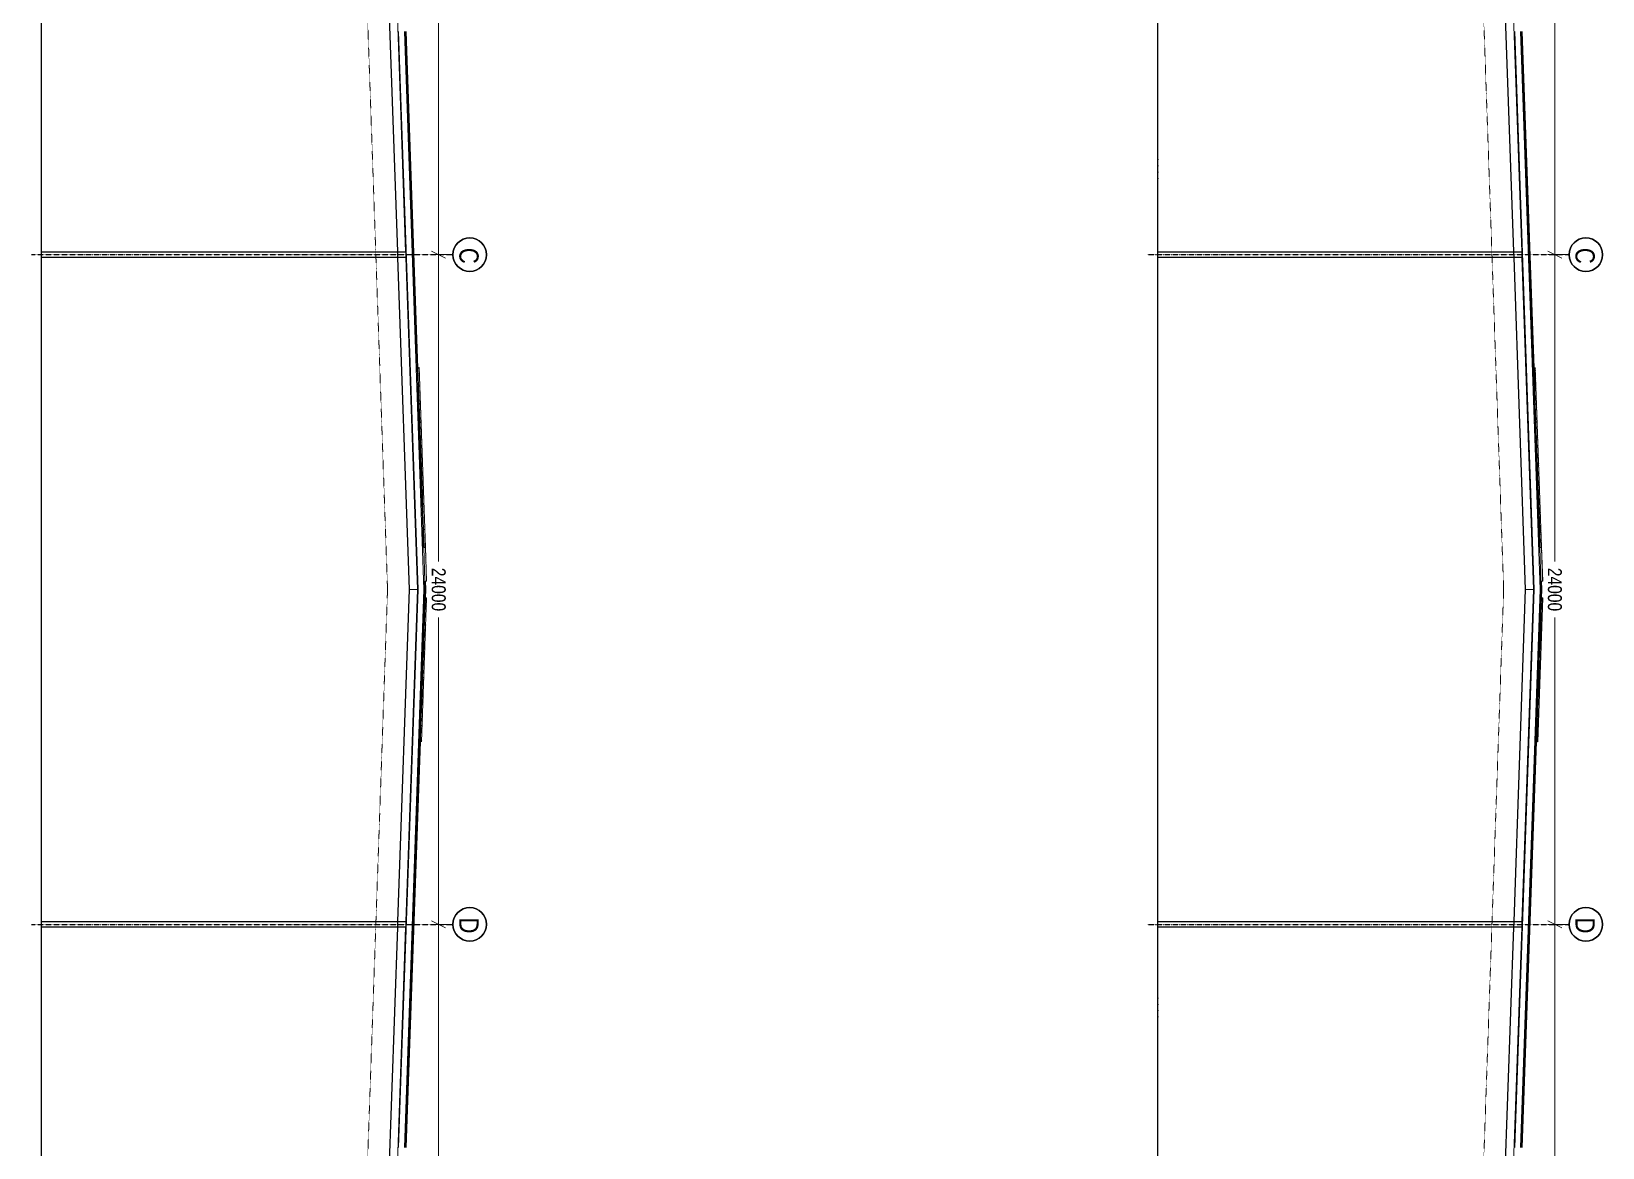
# Model space of a CAD drawing. Header units: millimetres. Extents: x -637480 to 299894, y -125373 to 39000.
# Drawn here: x -517480 to -461172, y -80001 to -39999 of the extents above; entities that cross this region are included whole.
import ezdxf

# ---------------------------------------------------------------- set-up
doc = ezdxf.new("R2010")
doc.units = ezdxf.units.MM
for name, pattern in [('Xref building Toll$0$_SBA Dash Dot - Datum', [4.4, 2.4, -1, 0, -1]), ('Xref building Toll$0$_SBA Dash Dot - Loose', [6, 4, -1, 0, -1]), ('Xref building Toll$0$_SBA Hidden Line - Loose', [2.4, 1.2, -1.2])]:
    doc.linetypes.add(name, pattern=pattern)
for name, color, linetype, lineweight in [('AM_BOR', 4, 'Continuous', 25), ('Xref building Toll$0$A-DETL-HDLN', 90, 'Xref building Toll$0$_SBA Hidden Line - Loose', 9), ('Xref building Toll$0$A-FLOR', 192, 'Continuous', 25), ('Xref building Toll$0$A-FLOR-LEVL', 51, 'Continuous', 9), ('Xref building Toll$0$A-ROOF', 132, 'Continuous', 25), ('Xref building Toll$0$A-ROOF-MCUT', 132, 'Continuous', 9), ('Xref building Toll$0$A-ROOF-OTLN', 132, 'Continuous', 9), ('Xref building Toll$0$A-WALL-PATT', 111, 'Continuous', 9), ('Xref building Toll$0$annotation - dimensions', 7, 'Continuous', 0), ('Xref building Toll$0$Q-SPCQ', 91, 'Continuous', 9), ('Xref building Toll$0$S-BEAM', 12, 'Continuous', 9), ('Xref building Toll$0$S-COLS', 52, 'Continuous', 9), ('Xref building Toll$0$S-GRID-IDEN', 1, 'Continuous', 25)]:
    doc.layers.add(name, color=color, linetype=linetype, lineweight=lineweight)
doc.layers.add('Xref building Toll$0$S-GRID', color=8, linetype='Continuous')
doc.styles.add('Xref building Toll$0$1 500 general', font='arial.ttf', dxfattribs={"width": 0.870588, "height": 850})
doc.styles.add('Xref building Toll$0$1 500 general_0', font='arial.ttf', dxfattribs={"width": 0.870588})
doc.styles.add('Xref building Toll$0$Arial Narrow_1', font='ARIALN.TTF', dxfattribs={"height": 688.297872})
doc.dimstyles.new('Xref building Toll$0$1 500', dxfattribs={"dimtxt": 850, "dimasz": 425, "dimexe": 425, "dimexo": 0.0625, "dimgap": 425, "dimtad": 1, "dimdec": 0, "dimzin": 11, "dimdsep": 46, "dimtxsty": 'Xref building Toll$0$1 500 general', "dimblk": 'Xref building Toll$0$_Oblique_2.0', "dimcen": 0.09, "dimclrd": 256, "dimclre": 256, "dimadec": 4, "dimazin": 3, "dimtfac": 1, "dimtdec": 0, "dimtmove": 2, "dimatfit": 1, "dimldrblk": 'Xref building Toll$0$TerminatorOpen_2.0', "dimfxl": 1700, "dimfxlon": 1, "dimfrac": 2, "dimtolj": 1, "dimtzin": 11, "dimlwd": 0, "dimlwe": 0, "dimarcsym": 0})

# ---------------------------------------------------------------- blocks, each defined once
blk = doc.blocks.new('Xref building Toll$0$1200 WALKWAY FACEBASED - 1200 WALKWAY FACEBASED-1419914-SECTION WAREHOUSE B')
at = {"layer": 'Xref building Toll$0$Q-SPCQ'}
h = blk.add_hatch(dxfattribs=at)
h.set_pattern_fill('FP_21', color=256, style=0, pattern_type=2)
h.set_pattern_definition([(47, (-80912.13, 55811.584), (-36.5677, 34.1), []), (137, (-80912.13, 55811.584), (-34.1, -36.5677), [])])
h.paths.add_polyline_path([(-81514, 55851), (-80315, 55892), (-80315, 55898), (-81514, 55857)], flags=0)
for p, q in [((-81514, 55857), (-80315, 55898)), ((-81514, 55851), (-80315, 55892)), ((-80315, 55892), (-81514, 55851)), ((-81514, 55851), (-81514, 55857)), ((-81512, 55791), (-81514, 55851)), ((-81512, 55791), (-80312, 55833)), ((-80315, 55892), (-80315, 55898)), ((-80315, 55892), (-80312, 55833))]:
    blk.add_line(p, q, dxfattribs=at)
blk = doc.blocks.new('Xref building Toll$0$1200 WALKWAY FACEBASED - 1200 WALKWAY FACEBASED-1417257-SECTION WAREHOUSE B')
at = {"layer": 'Xref building Toll$0$Q-SPCQ'}
h = blk.add_hatch(dxfattribs=at)
h.set_pattern_fill('FP_22', color=256, style=0, pattern_type=2)
h.set_pattern_definition([(47, (-82120.99, 55769.37), (-36.5677, 34.0999), []), (137, (-82120.99, 55769.37), (-34.0999, -36.5677), [])])
h.paths.add_polyline_path([(-87963, 55625), (-81514, 55851), (-81514, 55857), (-87963, 55631)], flags=0)
for p, q in [((-87963, 55631), (-81514, 55857)), ((-81514, 55851), (-87963, 55625)), ((-84086, 55761), (-84106, 55760)), ((-84106, 55760), (-84105, 55757)), ((-84105, 55757), (-84088, 55758)), ((-84088, 55758), (-84087, 55704)), ((-84083, 55701), (-84086, 55761)), ((-83443, 55783), (-83463, 55783)), ((-83463, 55783), (-83463, 55780)), ((-83463, 55780), (-83446, 55780)), ((-83446, 55780), (-83444, 55726)), ((-83441, 55723), (-83443, 55783)), ((-82800, 55806), (-82820, 55805)), ((-82820, 55805), (-82820, 55802)), ((-82820, 55802), (-82803, 55803)), ((-82801, 55749), (-82818, 55748)), ((-82818, 55748), (-82818, 55745)), ((-82818, 55745), (-82798, 55746)), ((-82803, 55803), (-82801, 55749)), ((-82798, 55746), (-82800, 55806)), ((-82157, 55828), (-82177, 55827)), ((-82177, 55827), (-82177, 55824)), ((-82177, 55824), (-82160, 55825)), ((-82158, 55771), (-82175, 55770)), ((-82175, 55770), (-82175, 55767)), ((-82175, 55767), (-82155, 55768)), ((-82160, 55825), (-82158, 55771)), ((-82155, 55768), (-82157, 55828)), ((-81514, 55851), (-81534, 55850)), ((-81534, 55850), (-81534, 55847)), ((-81534, 55847), (-81517, 55848)), ((-81515, 55794), (-81532, 55793)), ((-81532, 55793), (-81532, 55790)), ((-81532, 55790), (-81512, 55791)), ((-81517, 55848), (-81515, 55794)), ((-87963, 55631), (-87963, 55625)), ((-87943, 55626), (-87963, 55625)), ((-87963, 55625), (-87963, 55622)), ((-87963, 55622), (-87946, 55623)), ((-87944, 55569), (-87961, 55568)), ((-87961, 55568), (-87961, 55565)), ((-87961, 55565), (-87941, 55566)), ((-87946, 55623), (-87944, 55569)), ((-87941, 55566), (-87943, 55626)), ((-87300, 55649), (-87320, 55648)), ((-87320, 55648), (-87320, 55645)), ((-87320, 55645), (-87303, 55645)), ((-87301, 55591), (-87318, 55591)), ((-87318, 55591), (-87318, 55588)), ((-87318, 55588), (-87298, 55589)), ((-87303, 55645), (-87301, 55591)), ((-87298, 55589), (-87300, 55649)), ((-86657, 55671), (-86677, 55670)), ((-86677, 55670), (-86677, 55667)), ((-86677, 55667), (-86660, 55668)), ((-86658, 55614), (-86675, 55613)), ((-86675, 55613), (-86675, 55610)), ((-86675, 55610), (-86655, 55611)), ((-86660, 55668), (-86658, 55614)), ((-86655, 55611), (-86657, 55671)), ((-86014, 55693), (-86034, 55693)), ((-86034, 55693), (-86034, 55690)), ((-86034, 55690), (-86017, 55690)), ((-86015, 55636), (-86032, 55636)), ((-86032, 55636), (-86032, 55633)), ((-86032, 55633), (-86012, 55633)), ((-86017, 55690), (-86015, 55636)), ((-86012, 55633), (-86014, 55693)), ((-85371, 55716), (-85391, 55715)), ((-85391, 55715), (-85391, 55712)), ((-85391, 55712), (-85374, 55713)), ((-85372, 55659), (-85389, 55658)), ((-85389, 55658), (-85389, 55655)), ((-85389, 55655), (-85369, 55656)), ((-85374, 55713), (-85372, 55659)), ((-85369, 55656), (-85371, 55716)), ((-84728, 55738), (-84748, 55738)), ((-84748, 55738), (-84748, 55735)), ((-84748, 55735), (-84731, 55735)), ((-84729, 55681), (-84746, 55681)), ((-84746, 55681), (-84746, 55678)), ((-84746, 55678), (-84726, 55678)), ((-84731, 55735), (-84729, 55681)), ((-84726, 55678), (-84728, 55738)), ((-84087, 55704), (-84104, 55703)), ((-84104, 55703), (-84103, 55700)), ((-84103, 55700), (-84083, 55701)), ((-83444, 55726), (-83461, 55726)), ((-83461, 55726), (-83461, 55723)), ((-83461, 55723), (-83441, 55723))]:
    blk.add_line(p, q, dxfattribs=at)
blk = doc.blocks.new('Xref building Toll$0$1200 WALKWAY FACEBASED - 1200 WALKWAY FACEBASED-1420814-SECTION WAREHOUSE B')
at = {"layer": 'Xref building Toll$0$Q-SPCQ'}
h = blk.add_hatch(dxfattribs=at)
h.set_pattern_fill('FP_23', color=256, style=0, pattern_type=2)
h.set_pattern_definition([(43, (-79102.45, 55811.22), (-34.0999, 36.5677), []), (133, (-79102.45, 55811.22), (-36.5677, -34.0999), [])])
h.paths.add_polyline_path([(-74549, 55712), (-74549, 55718), (-79709, 55898), (-79710, 55892), (-74831, 55722)], flags=0)
for p, q in [((-79710, 55892), (-79712, 55832)), ((-79710, 55892), (-79709, 55898)), ((-79690, 55892), (-79710, 55892)), ((-74549, 55712), (-79710, 55892)), ((-79709, 55898), (-74549, 55718)), ((-79709, 55835), (-79707, 55889)), ((-79692, 55835), (-79709, 55835)), ((-79707, 55889), (-79690, 55889)), ((-79692, 55832), (-79692, 55835)), ((-79690, 55889), (-79690, 55892)), ((-79138, 55873), (-79141, 55813)), ((-79118, 55872), (-79138, 55873)), ((-79137, 55815), (-79136, 55869)), ((-79120, 55815), (-79137, 55815)), ((-79136, 55869), (-79119, 55869)), ((-79121, 55812), (-79120, 55815)), ((-79119, 55869), (-79118, 55872)), ((-78567, 55853), (-78569, 55793)), ((-78547, 55852), (-78567, 55853)), ((-78566, 55796), (-78564, 55849)), ((-78549, 55795), (-78566, 55796)), ((-78564, 55849), (-78547, 55849)), ((-78549, 55792), (-78549, 55795)), ((-78547, 55849), (-78547, 55852)), ((-77996, 55833), (-77998, 55773)), ((-77976, 55832), (-77996, 55833)), ((-77995, 55776), (-77993, 55830)), ((-77978, 55775), (-77995, 55776)), ((-77993, 55830), (-77976, 55829)), ((-77978, 55772), (-77978, 55775)), ((-77976, 55829), (-77976, 55832)), ((-77425, 55813), (-77427, 55753)), ((-77405, 55812), (-77425, 55813)), ((-77424, 55756), (-77422, 55810)), ((-77407, 55755), (-77424, 55756)), ((-77422, 55810), (-77405, 55809)), ((-77407, 55752), (-77407, 55755)), ((-77405, 55809), (-77405, 55812)), ((-76854, 55793), (-76856, 55733)), ((-76834, 55792), (-76854, 55793)), ((-76853, 55736), (-76851, 55790)), ((-76851, 55790), (-76834, 55789)), ((-76834, 55789), (-76834, 55792)), ((-76283, 55773), (-76285, 55713)), ((-76263, 55772), (-76283, 55773)), ((-76282, 55716), (-76280, 55770)), ((-76280, 55770), (-76263, 55769)), ((-76263, 55769), (-76263, 55772)), ((-75712, 55753), (-75714, 55693)), ((-75692, 55752), (-75712, 55753)), ((-75711, 55696), (-75709, 55750)), ((-75709, 55750), (-75692, 55749)), ((-75692, 55749), (-75692, 55752)), ((-76836, 55735), (-76853, 55736)), ((-76836, 55732), (-76836, 55735)), ((-76265, 55715), (-76282, 55716)), ((-76265, 55712), (-76265, 55715)), ((-75694, 55695), (-75711, 55696)), ((-75694, 55692), (-75694, 55695)), ((-75141, 55733), (-75143, 55673)), ((-75121, 55732), (-75141, 55733)), ((-75140, 55676), (-75138, 55730)), ((-75123, 55675), (-75140, 55676)), ((-75138, 55730), (-75121, 55729)), ((-75123, 55672), (-75123, 55675)), ((-75121, 55729), (-75121, 55732)), ((-74569, 55713), (-74572, 55653)), ((-74549, 55712), (-74569, 55713)), ((-74568, 55656), (-74567, 55710)), ((-74551, 55655), (-74568, 55656)), ((-74567, 55710), (-74550, 55709)), ((-74552, 55652), (-74551, 55655)), ((-74550, 55709), (-74549, 55712)), ((-74549, 55712), (-74549, 55718))]:
    blk.add_line(p, q, dxfattribs=at)
blk = doc.blocks.new('Xref building Toll$0$UC-Universal Column-Column - C2_5-200UC60-1337980-SECTION WAREHOUSE B')
at = {"layer": 'Xref building Toll$0$S-COLS'}
for p, q in [((-92115, 55157), (-92115, 42100)), ((-92101, 55158), (-92101, 42100)), ((-91924, 55164), (-91924, 42100)), ((-91910, 42100), (-91910, 55164))]:
    blk.add_line(p, q, dxfattribs=at)
blk = doc.blocks.new('Xref building Toll$0$UC-Universal Column-Column - C2_5-200UC60-1337979-SECTION WAREHOUSE B')
at = {"layer": 'Xref building Toll$0$S-COLS'}
for p, q in [((-68115, 55164), (-68115, 42100)), ((-68101, 42100), (-68101, 55164)), ((-67924, 42100), (-67924, 55158)), ((-67910, 42100), (-67910, 55157))]:
    blk.add_line(p, q, dxfattribs=at)
blk = doc.blocks.new('Xref building Toll$0$Grid - Grid Head-235101-SECTION WAREHOUSE B')
at = {"layer": 'Xref building Toll$0$S-GRID-IDEN'}
blk.add_circle((-140012, 62123), 600, dxfattribs=at)
for start, end in [(0, 180), (180, 0)]:
    blk.add_arc((-140012, 62123), 600, start, end, dxfattribs=at)
blk = doc.blocks.new('Xref building Toll$0$_Oblique_2.0')
at = {"color": 0, "linetype": 'ByBlock', "lineweight": -2}
for p, q in [((0, 0), (-1, 0)), ((0.5, 1), (-0.5, -1))]:
    blk.add_line(p, q, dxfattribs=at)
blk = doc.blocks.new('*D169')
at = {"layer": 'Defpoints', "color": 0, "linetype": 'Continuous', "transparency": 16777216}
for p in [(-462886, -72000), (-462361, -72000), (-462372, -96000)]:
    blk.add_point(p, dxfattribs=at)
at = {"layer": 'Xref building Toll$0$annotation - dimensions', "linetype": 'Continuous', "lineweight": 0, "transparency": 16777216}
for p, q in [((-462361, -72000), (-463136, -72000)), ((-462886, -72250), (-462886, -82995)), ((-462886, -95750), (-462886, -85005)), ((-462372, -96000), (-463136, -96000))]:
    blk.add_line(p, q, dxfattribs=at)
at = {"layer": 'Xref building Toll$0$annotation - dimensions', "linetype": 'Continuous', "lineweight": 0, "transparency": 16777216, "xscale": 250, "yscale": 250, "zscale": 250}
for p, rotation in [((-462886, -72000), 90), ((-462886, -96000), 270)]:
    blk.add_blockref('Xref building Toll$0$_Oblique_2.0', p, dxfattribs=dict(at, rotation=rotation))
at = {"layer": 'Xref building Toll$0$annotation - dimensions', "color": 0, "linetype": 'Continuous', "lineweight": 0, "transparency": 16777216, "insert": (-462886, -84000), "char_height": 500, "attachment_point": 5, "rotation": 270, "style": 'Xref building Toll$0$1 500 general_0'}
blk.add_mtext('\\A1;\\H1x;\\W0.8;24000', dxfattribs=at)
blk = doc.blocks.new('Xref building Toll$0$TerminatorOpen_2.0')
at = {"color": 0, "linetype": 'ByBlock', "lineweight": -2}
for q in [(-1, 1), (-1, 0), (-1, -1)]:
    blk.add_line((0, 0), q, dxfattribs=at)
blk = doc.blocks.new('*D170')
at = {"layer": 'Defpoints', "color": 0, "linetype": 'Continuous', "transparency": 16777216}
for p in [(-462886, -24000), (-462361, -24000), (-462372, -48000)]:
    blk.add_point(p, dxfattribs=at)
at = {"layer": 'Xref building Toll$0$annotation - dimensions', "linetype": 'Continuous', "lineweight": 0, "transparency": 16777216}
for p, q in [((-462361, -24000), (-463136, -24000)), ((-462886, -24250), (-462886, -34995)), ((-462886, -47750), (-462886, -37005)), ((-462372, -48000), (-463136, -48000))]:
    blk.add_line(p, q, dxfattribs=at)
at = {"layer": 'Xref building Toll$0$annotation - dimensions', "linetype": 'Continuous', "lineweight": 0, "transparency": 16777216, "xscale": 250, "yscale": 250, "zscale": 250}
for p, rotation in [((-462886, -24000), 90), ((-462886, -48000), 270)]:
    blk.add_blockref('Xref building Toll$0$_Oblique_2.0', p, dxfattribs=dict(at, rotation=rotation))
at = {"layer": 'Xref building Toll$0$annotation - dimensions', "color": 0, "linetype": 'Continuous', "lineweight": 0, "transparency": 16777216, "insert": (-462886, -36000), "char_height": 500, "attachment_point": 5, "rotation": 270, "style": 'Xref building Toll$0$1 500 general_0'}
blk.add_mtext('\\A1;\\H1x;\\W0.8;24000', dxfattribs=at)
blk = doc.blocks.new('*D171')
at = {"layer": 'Defpoints', "color": 0, "linetype": 'Continuous', "transparency": 16777216}
for p in [(-462372, -48000), (-462886, -72000), (-462361, -72000)]:
    blk.add_point(p, dxfattribs=at)
at = {"layer": 'Xref building Toll$0$annotation - dimensions', "linetype": 'Continuous', "lineweight": 0, "transparency": 16777216}
for p, q in [((-462372, -48000), (-463136, -48000)), ((-462886, -48250), (-462886, -58995)), ((-462886, -71750), (-462886, -61005)), ((-462361, -72000), (-463136, -72000))]:
    blk.add_line(p, q, dxfattribs=at)
at = {"layer": 'Xref building Toll$0$annotation - dimensions', "linetype": 'Continuous', "lineweight": 0, "transparency": 16777216, "xscale": 250, "yscale": 250, "zscale": 250}
for p, rotation in [((-462886, -48000), 90), ((-462886, -72000), 270)]:
    blk.add_blockref('Xref building Toll$0$_Oblique_2.0', p, dxfattribs=dict(at, rotation=rotation))
at = {"layer": 'Xref building Toll$0$annotation - dimensions', "color": 0, "linetype": 'Continuous', "lineweight": 0, "transparency": 16777216, "insert": (-462886, -60000), "char_height": 500, "attachment_point": 5, "rotation": 270, "style": 'Xref building Toll$0$1 500 general_0'}
blk.add_mtext('\\A1;\\H1x;\\W0.8;24000', dxfattribs=at)
blk = doc.blocks.new('*D174')
at = {"layer": 'Defpoints', "color": 0, "linetype": 'Continuous', "transparency": 16777216}
for p in [(-502886, -72000), (-502361, -72000), (-502372, -96000)]:
    blk.add_point(p, dxfattribs=at)
at = {"layer": 'Xref building Toll$0$annotation - dimensions', "linetype": 'Continuous', "lineweight": 0, "transparency": 16777216}
for p, q in [((-502361, -72000), (-503136, -72000)), ((-502886, -72250), (-502886, -82995)), ((-502886, -95750), (-502886, -85005)), ((-502372, -96000), (-503136, -96000))]:
    blk.add_line(p, q, dxfattribs=at)
at = {"layer": 'Xref building Toll$0$annotation - dimensions', "linetype": 'Continuous', "lineweight": 0, "transparency": 16777216, "xscale": 250, "yscale": 250, "zscale": 250}
for p, rotation in [((-502886, -72000), 90), ((-502886, -96000), 270)]:
    blk.add_blockref('Xref building Toll$0$_Oblique_2.0', p, dxfattribs=dict(at, rotation=rotation))
at = {"layer": 'Xref building Toll$0$annotation - dimensions', "color": 0, "linetype": 'Continuous', "lineweight": 0, "transparency": 16777216, "insert": (-502886, -84000), "char_height": 500, "attachment_point": 5, "rotation": 270, "style": 'Xref building Toll$0$1 500 general_0'}
blk.add_mtext('\\A1;\\H1x;\\W0.8;24000', dxfattribs=at)
blk = doc.blocks.new('*D175')
at = {"layer": 'Defpoints', "color": 0, "linetype": 'Continuous', "transparency": 16777216}
for p in [(-502886, -24000), (-502361, -24000), (-502372, -48000)]:
    blk.add_point(p, dxfattribs=at)
at = {"layer": 'Xref building Toll$0$annotation - dimensions', "linetype": 'Continuous', "lineweight": 0, "transparency": 16777216}
for p, q in [((-502361, -24000), (-503136, -24000)), ((-502886, -24250), (-502886, -34995)), ((-502886, -47750), (-502886, -37005)), ((-502372, -48000), (-503136, -48000))]:
    blk.add_line(p, q, dxfattribs=at)
at = {"layer": 'Xref building Toll$0$annotation - dimensions', "linetype": 'Continuous', "lineweight": 0, "transparency": 16777216, "xscale": 250, "yscale": 250, "zscale": 250}
for p, rotation in [((-502886, -24000), 90), ((-502886, -48000), 270)]:
    blk.add_blockref('Xref building Toll$0$_Oblique_2.0', p, dxfattribs=dict(at, rotation=rotation))
at = {"layer": 'Xref building Toll$0$annotation - dimensions', "color": 0, "linetype": 'Continuous', "lineweight": 0, "transparency": 16777216, "insert": (-502886, -36000), "char_height": 500, "attachment_point": 5, "rotation": 270, "style": 'Xref building Toll$0$1 500 general_0'}
blk.add_mtext('\\A1;\\H1x;\\W0.8;24000', dxfattribs=at)
blk = doc.blocks.new('*D176')
at = {"layer": 'Defpoints', "color": 0, "linetype": 'Continuous', "transparency": 16777216}
for p in [(-502372, -48000), (-502886, -72000), (-502361, -72000)]:
    blk.add_point(p, dxfattribs=at)
at = {"layer": 'Xref building Toll$0$annotation - dimensions', "linetype": 'Continuous', "lineweight": 0, "transparency": 16777216}
for p, q in [((-502372, -48000), (-503136, -48000)), ((-502886, -48250), (-502886, -58995)), ((-502886, -71750), (-502886, -61005)), ((-502361, -72000), (-503136, -72000))]:
    blk.add_line(p, q, dxfattribs=at)
at = {"layer": 'Xref building Toll$0$annotation - dimensions', "linetype": 'Continuous', "lineweight": 0, "transparency": 16777216, "xscale": 250, "yscale": 250, "zscale": 250}
for p, rotation in [((-502886, -48000), 90), ((-502886, -72000), 270)]:
    blk.add_blockref('Xref building Toll$0$_Oblique_2.0', p, dxfattribs=dict(at, rotation=rotation))
at = {"layer": 'Xref building Toll$0$annotation - dimensions', "color": 0, "linetype": 'Continuous', "lineweight": 0, "transparency": 16777216, "insert": (-502886, -60000), "char_height": 500, "attachment_point": 5, "rotation": 270, "style": 'Xref building Toll$0$1 500 general_0'}
blk.add_mtext('\\A1;\\H1x;\\W0.8;24000', dxfattribs=at)
blk = doc.blocks.new('Xref building Toll')
at = {"layer": 'Xref building Toll$0$A-WALL-PATT'}
h = blk.add_hatch(dxfattribs=at)
h.set_pattern_fill('FP_17', color=256, angle=-90, style=0, pattern_type=2)
h.set_pattern_definition([(360, (-477113.3, 249154.86), (6e-14, 225.957), []), (90, (-477113.295, 249154.86), (-85, 3e-14), [])])
h.paths.add_polyline_path([(-477113.3, -75125.7), (-477113.3, -75492), (-477108.3, -75492), (-477108.3, -74572), (-477113.3, -74572)], flags=0)
h.paths.add_polyline_path([(-477113.3, -45492), (-477108.3, -45492), (-477109.4, -44572), (-477113.3, -44572)], flags=0)
at = {"layer": 'Xref building Toll$0$A-DETL-HDLN'}
for p, q in [((-504717.1, -60000), (-506815.3, 84)), ((-464717.1, -60000), (-466815.3, 84)), ((-504717.1, -60000), (-506815.3, -120084)), ((-464717.1, -60000), (-466815.3, -120084))]:
    blk.add_line(p, q, dxfattribs=at)
at = {"layer": 'Xref building Toll$0$A-FLOR'}
for p, q in [((-517113.3, -120000), (-517113.3, -150)), ((-477113.3, -120000), (-477113.3, -150))]:
    blk.add_line(p, q, dxfattribs=at)
at = {"layer": 'Xref building Toll$0$A-FLOR-LEVL', "linetype": 'Xref building Toll$0$_SBA Dash Dot - Datum'}
for p, q in [((-517113.3, 10636.8), (-517113.3, -123289.7)), ((-477113.3, 10636.8), (-477113.3, -123289.7))]:
    blk.add_line(p, q, dxfattribs=at)
at = {"layer": 'Xref building Toll$0$A-ROOF'}
for p, q in [((-504331.9, -40000), (-503633.5, -60000)), ((-503647.9, -52051.5), (-504068.7, -40000)), ((-464331.9, -40000), (-463633.5, -60000)), ((-463647.9, -52051.5), (-464068.7, -40000)), ((-503625.4, -52694.4), (-503647.2, -52071.5)), ((-463625.4, -52694.4), (-463647.2, -52071.5)), ((-503603, -53337.3), (-503624.7, -52714.4)), ((-463603, -53337.3), (-463624.7, -52714.4)), ((-503580.5, -53980.3), (-503602.3, -53357.3)), ((-463580.5, -53980.3), (-463602.3, -53357.3)), ((-503558.1, -54623.2), (-503579.8, -54000.3)), ((-463558.1, -54623.2), (-463579.8, -54000.3)), ((-503535.6, -55266.1), (-503557.4, -54643.2)), ((-463535.6, -55266.1), (-463557.4, -54643.2)), ((-503513.2, -55909), (-503534.9, -55286.1)), ((-463513.2, -55909), (-463534.9, -55286.1)), ((-503490.7, -56552), (-503512.5, -55929)), ((-463490.7, -56552), (-463512.5, -55929)), ((-503468.3, -57194.9), (-503490, -56572)), ((-463468.3, -57194.9), (-463490, -56572)), ((-503445.8, -57837.8), (-503467.6, -57214.9)), ((-463445.8, -57837.8), (-463467.6, -57214.9)), ((-503423.3, -58480.7), (-503445.1, -57857.8)), ((-463423.3, -58480.7), (-463445.1, -57857.8)), ((-503633.5, -60000), (-504331.9, -80000)), ((-504068.7, -80000), (-503370.3, -60000)), ((-503370.3, -60000), (-503380.8, -59700)), ((-463633.5, -60000), (-464331.9, -80000)), ((-464068.7, -80000), (-463370.3, -60000)), ((-463370.3, -60000), (-463380.8, -59700))]:
    blk.add_line(p, q, dxfattribs=at)
at = {"layer": 'Xref building Toll$0$A-ROOF', "lineweight": 9}
for p, q in [((-504111.7, -40000), (-503413.3, -60000)), ((-464111.7, -40000), (-463413.3, -60000)), ((-503413.3, -60000), (-504111.7, -80000)), ((-463413.3, -60000), (-464111.7, -80000))]:
    blk.add_line(p, q, dxfattribs=at)
at = {"layer": 'Xref building Toll$0$A-ROOF-MCUT'}
for p, q in [((-503380.8, -59700), (-503380.8, -59701.5)), ((-503360.8, -59700), (-503380.8, -59700)), ((-503380.8, -59701.5), (-503362.2, -59701.5)), ((-503362.2, -59701.5), (-503351.8, -60000)), ((-503351.8, -60000), (-503362.2, -60298.5)), ((-503350.3, -60000), (-503360.8, -59700)), ((-503360.8, -60300), (-503350.3, -60000)), ((-463380.8, -59700), (-463380.8, -59701.5)), ((-463360.8, -59700), (-463380.8, -59700)), ((-463380.8, -59701.5), (-463362.2, -59701.5)), ((-463362.2, -59701.5), (-463351.8, -60000)), ((-463351.8, -60000), (-463362.2, -60298.5)), ((-463350.3, -60000), (-463360.8, -59700)), ((-463360.8, -60300), (-463350.3, -60000)), ((-503362.2, -60298.5), (-503380.8, -60298.5)), ((-503380.8, -60298.5), (-503380.8, -60300)), ((-503380.8, -60300), (-503360.8, -60300)), ((-463362.2, -60298.5), (-463380.8, -60298.5)), ((-463380.8, -60298.5), (-463380.8, -60300)), ((-463380.8, -60300), (-463360.8, -60300))]:
    blk.add_line(p, q, dxfattribs=at)
at = {"layer": 'Xref building Toll$0$A-ROOF-OTLN'}
for p, q in [((-503627.3, -52067.8), (-504048.7, -40000)), ((-463627.3, -52067.8), (-464048.7, -40000)), ((-503604.8, -52710.7), (-503627.2, -52070.8)), ((-463604.8, -52710.7), (-463627.2, -52070.8)), ((-503582.4, -53353.6), (-503604.7, -52713.7)), ((-463582.4, -53353.6), (-463604.7, -52713.7)), ((-503559.9, -53996.6), (-503582.3, -53356.6)), ((-463559.9, -53996.6), (-463582.3, -53356.6)), ((-503537.5, -54639.5), (-503559.8, -53999.6)), ((-463537.5, -54639.5), (-463559.8, -53999.6)), ((-503515, -55282.4), (-503537.4, -54642.5)), ((-463515, -55282.4), (-463537.4, -54642.5)), ((-503492.6, -55925.3), (-503514.9, -55285.4)), ((-463492.6, -55925.3), (-463514.9, -55285.4)), ((-503470.1, -56568.3), (-503492.5, -55928.3)), ((-463470.1, -56568.3), (-463492.5, -55928.3)), ((-503447.7, -57211.2), (-503470, -56571.3)), ((-463447.7, -57211.2), (-463470, -56571.3)), ((-503425.2, -57854.1), (-503447.6, -57214.2)), ((-463425.2, -57854.1), (-463447.6, -57214.2)), ((-503402.8, -58497), (-503425.1, -57857.1)), ((-463402.8, -58497), (-463425.1, -57857.1)), ((-503380.8, -60872.6), (-503360.9, -60304.5)), ((-463380.8, -60872.6), (-463360.9, -60304.5)), ((-503400.7, -61443.8), (-503380.9, -60875.6)), ((-463400.7, -61443.8), (-463380.9, -60875.6)), ((-503420.6, -62014.9), (-503400.8, -61446.8)), ((-463420.6, -62014.9), (-463400.8, -61446.8)), ((-503440.6, -62586), (-503420.7, -62017.9)), ((-463440.6, -62586), (-463420.7, -62017.9)), ((-503460.5, -63157.2), (-503440.7, -62589)), ((-463460.5, -63157.2), (-463440.7, -62589)), ((-503480.5, -63728.3), (-503460.6, -63160.2)), ((-463480.5, -63728.3), (-463460.6, -63160.2)), ((-503500.4, -64299.4), (-503480.6, -63731.3)), ((-463500.4, -64299.4), (-463480.6, -63731.3)), ((-503520.4, -64870.6), (-503500.5, -64302.4)), ((-463520.4, -64870.6), (-463500.5, -64302.4)), ((-503540.3, -65441.7), (-503520.5, -64873.5)), ((-463540.3, -65441.7), (-463520.5, -64873.5)), ((-504048.7, -80000), (-503540.4, -65444.7)), ((-464048.7, -80000), (-463540.4, -65444.7))]:
    blk.add_line(p, q, dxfattribs=at)
at = {"layer": 'Xref building Toll$0$S-BEAM'}
for p, q in [((-504363.3, -47897.5), (-505194.2, -24102.5)), ((-505182.4, -24102.5), (-504351.5, -47897.5)), ((-504067.9, -47897.5), (-504898.8, -24102.5)), ((-464363.3, -47897.5), (-465194.2, -24102.5)), ((-465182.4, -24102.5), (-464351.5, -47897.5)), ((-464067.9, -47897.5), (-464898.8, -24102.5)), ((-504356.6, -48088.3), (-504362.8, -47911.7)), ((-503940.6, -60000), (-504356.1, -48102.5)), ((-504351, -47911.7), (-504344.8, -48088.3)), ((-504344.3, -48102.5), (-503928.8, -60000)), ((-504061.2, -48088.3), (-504067.4, -47911.7)), ((-503645.3, -60000), (-504060.7, -48102.5)), ((-464356.6, -48088.3), (-464362.8, -47911.7)), ((-463940.6, -60000), (-464356.1, -48102.5)), ((-464351, -47911.7), (-464344.8, -48088.3)), ((-464344.3, -48102.5), (-463928.8, -60000)), ((-464061.2, -48088.3), (-464067.4, -47911.7)), ((-463645.3, -60000), (-464060.7, -48102.5)), ((-504356.1, -71897.5), (-503940.6, -60000)), ((-503928.8, -60000), (-504344.3, -71897.5)), ((-504060.7, -71897.5), (-503645.3, -60000)), ((-503928.8, -60000), (-503940.6, -60000)), ((-503940.6, -60000), (-503928.8, -60000)), ((-503656.7, -60000), (-503917.4, -60000)), ((-503917.4, -60000), (-503656.7, -60000)), ((-503633.5, -60000), (-503645.3, -60000)), ((-503645.3, -60000), (-503633.5, -60000)), ((-464356.1, -71897.5), (-463940.6, -60000)), ((-463928.8, -60000), (-464344.3, -71897.5)), ((-464060.7, -71897.5), (-463645.3, -60000)), ((-463928.8, -60000), (-463940.6, -60000)), ((-463940.6, -60000), (-463928.8, -60000)), ((-463656.7, -60000), (-463917.4, -60000)), ((-463917.4, -60000), (-463656.7, -60000)), ((-463633.5, -60000), (-463645.3, -60000)), ((-463645.3, -60000), (-463633.5, -60000)), ((-504362.8, -72088.3), (-504356.6, -71911.7)), ((-504344.8, -71911.7), (-504351, -72088.3)), ((-504067.4, -72088.3), (-504061.2, -71911.7)), ((-464362.8, -72088.3), (-464356.6, -71911.7)), ((-464344.8, -71911.7), (-464351, -72088.3)), ((-464067.4, -72088.3), (-464061.2, -71911.7)), ((-505194.2, -95897.5), (-504363.3, -72102.5)), ((-504351.5, -72102.5), (-505182.4, -95897.5)), ((-504898.8, -95897.5), (-504067.9, -72102.5)), ((-465194.2, -95897.5), (-464363.3, -72102.5)), ((-464351.5, -72102.5), (-465182.4, -95897.5)), ((-464898.8, -95897.5), (-464067.9, -72102.5))]:
    blk.add_line(p, q, dxfattribs=at)
at = {"layer": 'Xref building Toll$0$S-BEAM', "flags": 128}
for points in [[(-503917.4, -60000), (-503925.5, -60000), (-503928.8, -60000)], [(-503928.8, -60000), (-503925.5, -60000), (-503917.4, -60000)], [(-503645.3, -60000), (-503648.6, -60000), (-503656.7, -60000)], [(-503656.7, -60000), (-503648.6, -60000), (-503645.3, -60000)], [(-463917.4, -60000), (-463925.5, -60000), (-463928.8, -60000)], [(-463928.8, -60000), (-463925.5, -60000), (-463917.4, -60000)], [(-463645.3, -60000), (-463648.6, -60000), (-463656.7, -60000)], [(-463656.7, -60000), (-463648.6, -60000), (-463645.3, -60000)]]:
    blk.add_lwpolyline(points, dxfattribs=at)
at = {"layer": 'Xref building Toll$0$S-GRID', "linetype": 'Xref building Toll$0$_SBA Dash Dot - Loose'}
for p, q in [((-517479.9, -48000), (-502361.1, -48000)), ((-477479.9, -48000), (-462361.1, -48000)), ((-517479.9, -72000), (-502361.1, -72000)), ((-477479.9, -72000), (-462361.1, -72000))]:
    blk.add_line(p, q, dxfattribs=at)
at = {"layer": 'Xref building Toll$0$Q-SPCQ', "rotation": 270}
for name, p in [('Xref building Toll$0$1200 WALKWAY FACEBASED - 1200 WALKWAY FACEBASED-1417257-SECTION WAREHOUSE B', (-559213.3, -140012.5)), ('Xref building Toll$0$1200 WALKWAY FACEBASED - 1200 WALKWAY FACEBASED-1417257-SECTION WAREHOUSE B', (-519213.3, -140012.5)), ('Xref building Toll$0$1200 WALKWAY FACEBASED - 1200 WALKWAY FACEBASED-1419914-SECTION WAREHOUSE B', (-559213.3, -140012.5)), ('Xref building Toll$0$1200 WALKWAY FACEBASED - 1200 WALKWAY FACEBASED-1419914-SECTION WAREHOUSE B', (-519213.3, -140012.5)), ('Xref building Toll$0$1200 WALKWAY FACEBASED - 1200 WALKWAY FACEBASED-1420814-SECTION WAREHOUSE B', (-559213.3, -140012.5)), ('Xref building Toll$0$1200 WALKWAY FACEBASED - 1200 WALKWAY FACEBASED-1420814-SECTION WAREHOUSE B', (-519213.3, -140012.5))]:
    blk.add_blockref(name, p, dxfattribs=at)
at = {"layer": 'Xref building Toll$0$S-COLS', "rotation": 270}
for name, p in [('Xref building Toll$0$UC-Universal Column-Column - C2_5-200UC60-1337980-SECTION WAREHOUSE B', (-559213.3, -140012.5)), ('Xref building Toll$0$UC-Universal Column-Column - C2_5-200UC60-1337980-SECTION WAREHOUSE B', (-519213.3, -140012.5)), ('Xref building Toll$0$UC-Universal Column-Column - C2_5-200UC60-1337979-SECTION WAREHOUSE B', (-559213.3, -140012.5)), ('Xref building Toll$0$UC-Universal Column-Column - C2_5-200UC60-1337979-SECTION WAREHOUSE B', (-519213.3, -140012.5))]:
    blk.add_blockref(name, p, dxfattribs=at)
at = {"layer": 'Xref building Toll$0$S-GRID-IDEN', "rotation": 270}
for p in [(-563894.5, -188012.5), (-523894.5, -188012.5), (-563894.5, -212012.5), (-523894.5, -212012.5)]:
    blk.add_blockref('Xref building Toll$0$Grid - Grid Head-235101-SECTION WAREHOUSE B', p, dxfattribs=at)
at = {"layer": 'Xref building Toll$0$S-GRID-IDEN', "lineweight": 9, "char_height": 688.3, "width": 680.367, "attachment_point": 2, "rotation": 270, "line_spacing_factor": 0.968573, "style": 'Xref building Toll$0$Arial Narrow_1'}
for s, insert in [('C', (-501454, -48040.8)), ('C', (-461454, -48040.8)), ('D', (-501454, -72040.8)), ('D', (-461454, -72040.8))]:
    blk.add_mtext(s, dxfattribs=dict(at, insert=insert))
at = {"layer": 'Xref building Toll$0$annotation - dimensions', "linetype": 'Continuous', "lineweight": 0}
for base, p1, p2, angle, picture, middle in [((-502885.9, -24000), (-502371.8, -48000), (-502361.1, -24000), 90, '*D175', (-502885.9, -36000)), ((-462885.9, -24000), (-462371.8, -48000), (-462361.1, -24000), 90, '*D170', (-462885.9, -36000)), ((-502885.9, -72000), (-502371.8, -48000), (-502361.1, -72000), 270, '*D176', (-502885.9, -60000)), ((-462885.9, -72000), (-462371.8, -48000), (-462361.1, -72000), 270, '*D171', (-462885.9, -60000)), ((-502885.9, -72000), (-502371.8, -96000), (-502361.1, -72000), 90, '*D174', (-502885.9, -84000)), ((-462885.9, -72000), (-462371.8, -96000), (-462361.1, -72000), 90, '*D169', (-462885.9, -84000))]:
    dim = blk.add_linear_dim(base=base, p1=p1, p2=p2, angle=angle, text='\\H1x;\\W0.8;<>', dimstyle='Xref building Toll$0$1 500', override={"dimscale": 0.5, "dimtxt": 1000, "dimasz": 500, "dimexe": 500, "dimgap": 500, "dimtxsty": 'Xref building Toll$0$1 500 general_0', "dimatfit": 3, "dimfxl": 2000}, dxfattribs=at)
    dim.commit()
    dim.dimension.update_dxf_attribs({"geometry": picture, "text_midpoint": middle, "text_rotation": 270})

msp = doc.modelspace()

# ---------------------------------------------------------------- block references
at = {"layer": 'AM_BOR'}
msp.add_blockref('Xref building Toll', (0, 0), dxfattribs=at)

doc.saveas('drawing.dxf')
